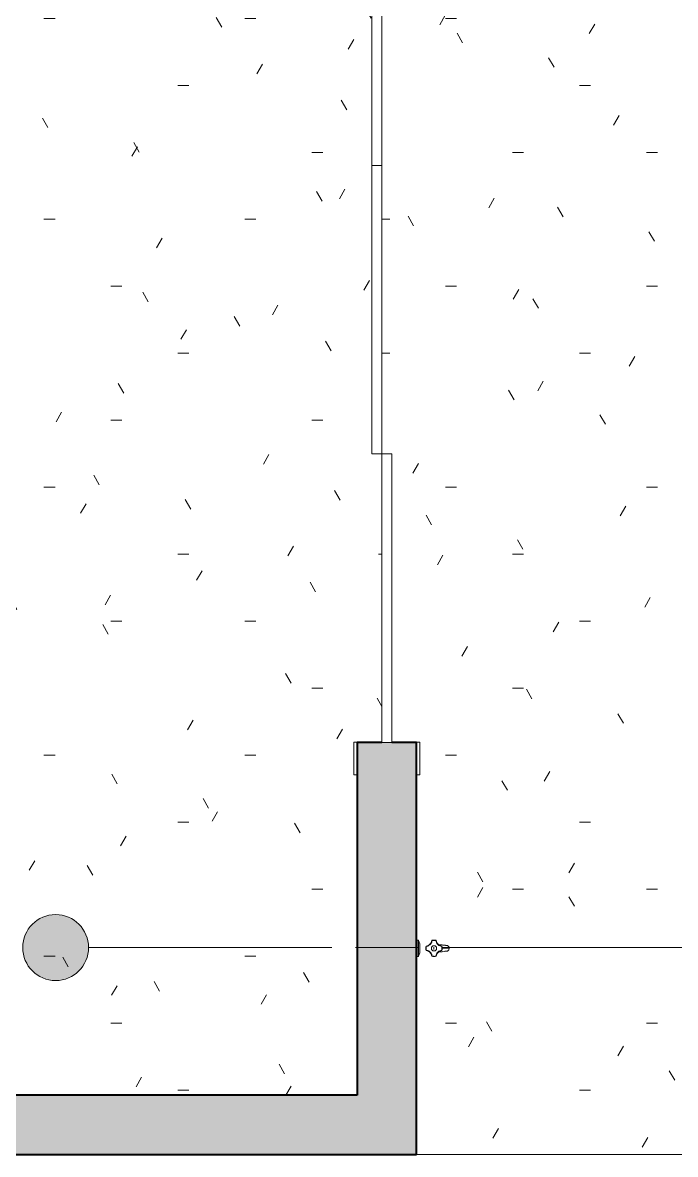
# Model space of a CAD drawing. Header units: millimetres. Extents: x -11245 to 24889, y -43080 to -3800.
# Drawn here: x 14069 to 16050, y -43070 to -39636 of the extents above; entities that cross this region are included whole.
import ezdxf

# ---------------------------------------------------------------- set-up
doc = ezdxf.new("R2010")
doc.units = ezdxf.units.MM
doc.linetypes.add('Projeção', pattern=[3.96875, 2.38125, -1.5875])
for name, color, linetype, lineweight in [('A-ANNO-NOTE', 131, 'Continuous', 9), ('A-AREA', 32, 'Continuous', 9), ('A-DOOR', 31, 'Continuous', 9), ('A-FLOR', 192, 'Continuous', 18), ('A-FLOR-PATT', 8, 'Continuous', 18), ('A-WALL', 113, 'Continuous', 18), ('A-WALL-PATT', 111, 'Continuous', 18), ('G-IMPT', 8, 'Continuous', 9), ('P-SANR-FIXT', 6, 'Continuous', 9)]:
    doc.layers.add(name, color=color, linetype=linetype, lineweight=lineweight)

# ---------------------------------------------------------------- blocks, each defined once
blk = doc.blocks.new('Porta correr 4 folhas oficina - 350 x 210-4288001-PONTOS HIDRÁULICOS GARAGEM')
at = {"layer": 'A-DOOR', "lineweight": 18}
for p, q in [((-1749, 100), (-1849, 100)), ((-1849, 100), (-1849, 90)), ((-1749, 15), (-1749, 100)), ((-1749, -100), (-1749, -15)), ((-1849, -90), (-1849, -100)), ((-1849, -100), (-1749, -100))]:
    blk.add_line(p, q, dxfattribs=at)
at = {"layer": 'A-DOOR'}
for p, q in [((0, 45), (-875, 45)), ((-875, 45), (-875, 15)), ((0, 15), (0, 45)), ((0, 45), (875, 45)), ((0, 15), (0, 45)), ((-875, 15), (-1750, 15)), ((-1750, 15), (-1750, -15)), ((-875, 15), (0, 15)), ((-875, -15), (-875, 15)), ((875, 15), (0, 15)), ((-1750, -15), (-875, -15))]:
    blk.add_line(p, q, dxfattribs=at)
blk = doc.blocks.new('Torneira 57_1152 C39 - 1152c39_3d_dwg-3886192-PONTOS HIDRÁULICOS GARAGEM')
at = {"layer": 'G-IMPT'}
for p, q in [((-25, 0), (-25, -5)), ((25, -5), (25, 0)), ((-25, -5), (-24.4, -5)), ((-25, -5), (25, -5)), ((-24.1, -6.4), (-13.9, -10.5)), ((24.1, -6.4), (-24.1, -6.4)), ((-23, -6.4), (-24.1, -6.4)), ((-13.9, -10.5), (13.9, -10.5)), ((-12.5, -10.5), (-13.9, -10.5)), ((-6.3, -29), (-0.5, -28.2)), ((13.9, -10.5), (12.5, -10.5)), ((13.9, -10.5), (24.1, -6.4)), ((24.1, -6.4), (22.9, -6.4)), ((24.4, -5), (25, -5)), ((-7.5, -55.9), (-8, -53.2)), ((-0.1, -53), (-3.1, -53)), ((3.6, -53), (0.2, -53)), ((8, -53.2), (7.5, -55.9)), ((23.4, -46.4), (23.3, -46.2)), ((23.9, -46.8), (24.2, -46.9)), ((24, -59.4), (24.2, -59.5)), ((-6.3, -77.4), (-5.8, -77.5)), ((-5.8, -77.5), (-3.5, -77.9)), ((-3.5, -77.9), (0.5, -78.2))]:
    blk.add_line(p, q, dxfattribs=at)
at = {"layer": 'G-IMPT', "flags": 128}
for points in [[(-24.1, -6.4), (-24.1, -6.4), (-24.2, -6.4), (-24.2, -6.4), (-24.3, -6.3), (-24.3, -6.3), (-24.4, -6.3), (-24.4, -6.2), (-24.5, -6.2), (-24.5, -6.1), (-24.6, -6.1), (-24.6, -6.1), (-24.6, -6), (-24.7, -6), (-24.7, -5.9), (-24.8, -5.9), (-24.8, -5.8), (-24.8, -5.8), (-24.8, -5.7), (-24.9, -5.7), (-24.9, -5.6), (-24.9, -5.6), (-24.9, -5.5), (-25, -5.4), (-25, -5.4), (-25, -5.3), (-25, -5.3), (-25, -5.2), (-25, -5.1), (-25, -5.1), (-25, -5)], [(-23.3, -46.2), (-20.6, -45.7), (-17.9, -44.9), (-15.4, -43.6), (-13.2, -42), (-11.2, -40), (-9.6, -37.8), (-8.3, -35.3), (-7.5, -32.6), (-7, -29.9)], [(-7, -29.9), (-7.4, -32.6), (-8.2, -35.1), (-9.4, -37.5), (-10.9, -39.7), (-12.7, -41.6), (-14.8, -43.2), (-17.1, -44.6), (-18.8, -45.3)], [(-7, -29.9), (-6.8, -29.4), (-6.3, -29)], [(-6.2, -29.8), (-6.8, -29.8), (-7, -29.9)], [(-6.1, -29.8), (-6.4, -29.3), (-6.3, -29)], [(-6.3, -29), (-5, -28.8), (-3.8, -28.5), (-2.5, -28.4), (-1.3, -28.3), (0, -28.2), (1.3, -28.3), (2.5, -28.4), (3.8, -28.5), (5, -28.8), (6.3, -29)], [(6.2, -29.8), (6.8, -30.1), (7, -29.9)], [(7, -29.9), (6.8, -29.4), (6.3, -29)], [(7, -29.9), (7.5, -32.7), (8.3, -35.3), (9.6, -37.8), (11.2, -40.1), (13.2, -42), (15.4, -43.6), (17.9, -44.9), (20.6, -45.7), (23.3, -46.2)], [(25, -5), (25, -5.1), (25, -5.2), (25, -5.2), (25, -5.3), (25, -5.3), (25, -5.4), (25, -5.5), (24.9, -5.5), (24.9, -5.6), (24.9, -5.6), (24.9, -5.7), (24.8, -5.7), (24.8, -5.8), (24.8, -5.8), (24.7, -5.9), (24.7, -5.9), (24.7, -6), (24.6, -6), (24.6, -6.1), (24.6, -6.1), (24.5, -6.2), (24.5, -6.2), (24.4, -6.2), (24.4, -6.3), (24.3, -6.3), (24.3, -6.3), (24.2, -6.4), (24.2, -6.4), (24.1, -6.4), (24.1, -6.4)], [(-24.2, -59.5), (-25, -53.2), (-24.3, -47.3), (-24.2, -46.9)], [(-24.2, -59.5), (-24.5, -58.3), (-24.7, -57), (-24.8, -55.7), (-24.9, -54.5), (-25, -53.2), (-24.9, -51.9), (-24.8, -50.7), (-24.7, -49.4), (-24.5, -48.2), (-24.2, -46.9)], [(-24.2, -46.9), (-23.8, -46.4), (-23.3, -46.2)], [(-23.5, -47.1), (-24, -47), (-24.2, -46.9)], [(-24.2, -53.2), (-24.2, -54.4), (-24.1, -55.7), (-23.9, -56.9), (-23.7, -58.1), (-23.4, -59.4)], [(-23.4, -59.4), (-23.9, -59.6), (-24.2, -59.5)], [(-23.4, -47.1), (-23.6, -46.5), (-23.3, -46.2)], [(-23.4, -59.4), (-20.5, -59.8), (-17.7, -60.7), (-15.1, -62.1), (-12.7, -63.8), (-10.6, -65.9), (-8.8, -68.3), (-7.5, -70.9), (-6.6, -73.7), (-6.1, -76.6)], [(-23.4, -59.4), (-23.4, -60), (-23.3, -60.2)], [(-7, -76.5), (-7.5, -73.8), (-8.3, -71.1), (-9.6, -68.7), (-11.2, -66.4), (-13.2, -64.4), (-15.4, -62.8), (-17.9, -61.5), (-20.6, -60.7), (-23.3, -60.2)], [(-8.8, -91.2), (-8.8, -90.6), (-9.1, -88.2), (-9.5, -85.3), (-10.3, -78.4), (-10.8, -72.3), (-11.3, -65.1)], [(6.1, -76.6), (6.6, -73.7), (7.5, -70.9), (8.9, -68.3), (10.6, -65.9), (12.7, -63.8), (15.1, -62.1), (17.7, -60.7), (20.5, -59.8), (23.4, -59.4)], [(23.3, -60.2), (20.6, -60.7), (17.9, -61.5), (15.4, -62.8), (13.2, -64.4), (11.2, -66.4), (9.6, -68.6), (8.3, -71.1), (7.5, -73.8), (7, -76.5)], [(8.8, -91.2), (8.8, -90.6), (9.1, -88.2), (9.5, -85.3), (10.3, -78.4), (10.8, -72.3), (11.3, -65.1)], [(23.3, -46.2), (23.8, -46.4), (24.2, -46.9)], [(23.4, -59.4), (23.9, -57.3), (24.2, -55.3), (24.3, -53.2)], [(24.2, -46.9), (24.7, -49.4), (24.9, -51.9), (24.9, -54.5), (24.7, -57), (24.2, -59.5)], [(6.3, -77.4), (5, -77.7), (3.8, -77.9), (2.5, -78), (1.3, -78.1), (0, -78.2), (-1.3, -78.1), (-2.5, -78), (-3.8, -77.9), (-5, -77.7), (-6.3, -77.4)], [(-6.1, -76.6), (-4.9, -76.9), (-3.7, -77.2), (-2.5, -77.3), (-1.2, -77.4), (0, -77.5), (1.2, -77.4), (2.5, -77.3), (3.7, -77.2), (4.9, -76.9), (6.1, -76.6)], [(6.2, -76.6), (6.8, -76.6), (7, -76.5)], [(6.2, -76.6), (6.4, -77.1), (6.3, -77.4)]]:
    blk.add_lwpolyline(points, dxfattribs=at)
at = {"layer": 'G-IMPT'}
for start, end in [(90, 180), (180, 0), (0, 90)]:
    blk.add_arc((0, -53.2), 8, start, end, dxfattribs=at)
for points in [[(-7.5, -35.5), (-7.1, -34.6), (-6.8, -33.7), (-6.6, -32.7)], [(-6.6, -32.7), (-6.4, -31.8), (-6.2, -30.8), (-6.2, -29.8)], [(6.3, -29), (6.3, -29.1), (6.4, -29.1), (6.5, -29.3), (6.4, -29.6), (6.2, -29.7), (6.2, -29.8)], [(6.2, -29.8), (6.3, -30.8), (6.4, -31.7), (6.6, -32.7)], [(6.6, -32.7), (6.9, -33.7), (7.1, -34.6), (7.5, -35.5)], [(-23.3, -60.2), (-23.3, -60.2), (-23.5, -60.2), (-23.7, -60.1), (-23.8, -60), (-24, -59.9), (-24.1, -59.7), (-24.2, -59.6), (-24.2, -59.5)], [(-23.4, -47), (-22.4, -47), (-21.5, -46.8), (-20.5, -46.6)], [(-20.5, -46.6), (-19.5, -46.4), (-18.6, -46.1), (-17.7, -45.7)], [(-17.7, -45.7), (-16.8, -45.3), (-15.9, -44.9), (-15.1, -44.4)], [(-15, -44.4), (-14.2, -43.9), (-13.4, -43.3), (-12.7, -42.6)], [(-12.7, -42.6), (-11.9, -42), (-11.2, -41.3), (-10.6, -40.5)], [(8, -53.2), (8, -52.6), (7.9, -51.4), (7.2, -49.7), (6.6, -48.6), (6.2, -48.2)], [(7.5, -35.5), (8.3, -37.3), (9.3, -39), (10.6, -40.5)], [(10.6, -40.5), (11.2, -41.3), (11.9, -42), (12.7, -42.6)], [(12.7, -42.6), (13.4, -43.3), (14.2, -43.9), (15.1, -44.4)], [(17.7, -45.7), (18.6, -46.1), (19.6, -46.4), (20.5, -46.6)], [(20.5, -46.6), (21.5, -46.8), (22.4, -47), (23.4, -47)], [(23.6, -59.9), (23.6, -60), (23.5, -60.2), (23.4, -60.2), (23.3, -60.2)], [(23.5, -47.1), (23.6, -47.8), (23.9, -49.1), (24.2, -51.2), (24.3, -52.5), (24.3, -53.2)], [(-6.1, -76.6), (-6.2, -76.7), (-6.4, -76.8), (-6.7, -76.8), (-7, -76.7), (-7, -76.6), (-7, -76.5)], [(-6.1, -76.7), (-6.1, -76.9), (-6.2, -77.2), (-6.3, -77.4), (-6.3, -77.4)], [(-1.9, -99.2), (-1.3, -99.4), (-0.6, -99.4), (0, -99.4)], [(0, -99.4), (0, -99.2), (0, -98.9), (0, -98.6)], [(9.1, -86), (8.9, -88.1), (8.7, -89.9), (8.7, -91.2)]]:
    blk.add_open_spline(points, degree=3, dxfattribs=at)
for points, knots in [([(-6.1, -29.7), (-4.5, -29.3), (-1.2, -28.8), (2.9, -29), (5.3, -29.5), (6.1, -29.7)], [0, 0, 0, 0, 0.4, 0.8, 1, 1, 1, 1]), ([(-24.2, -53.2), (-24.2, -52.4), (-24.1, -50.3), (-23.8, -48.3), (-23.5, -47.1)], [0, 0, 0, 0, 0.4, 1, 1, 1, 1]), ([(-11.3, -65.2), (-11.1, -68.3), (-10.4, -75.4), (-9.2, -84.8), (-8.7, -89.6), (-8.7, -91.2)], [0.2413771, 0.2413771, 0.2413771, 0.2413771, 0.4444444, 0.7222222, 1, 1, 1, 1]), ([(-10.6, -40.5), (-9.6, -39.4), (-8.5, -37.8), (-7.7, -36), (-7.5, -35.5)], [0.555883, 0.555883, 0.555883, 0.555883, 0.7222222, 0.7777778, 0.7777778, 0.7777778, 0.7777778]), ([(-5.9, -47.8), (-6.4, -48.3), (-7.5, -49.9), (-8, -51.9), (-8, -53.2)], [0.7, 0.7, 0.7, 0.7, 0.8, 1, 1, 1, 1]), ([(11.3, -65.2), (11.1, -68.4), (10.6, -73), (10.2, -77.1), (10, -78.5)], [0.2419625, 0.2419625, 0.2419625, 0.2419625, 0.4444444, 0.5555556, 0.5555556, 0.5555556, 0.5555556]), ([(15.1, -44.4), (15.5, -44.6), (16.4, -45.1), (17.2, -45.5), (17.7, -45.7)], [0.6673387, 0.6673387, 0.6673387, 0.6673387, 0.7222222, 0.7777778, 0.7777778, 0.7777778, 0.7777778]), ([(24.2, -59.5), (24.2, -59.6), (24.1, -59.7), (23.9, -60), (23.6, -60.2), (23.4, -60.2), (23.3, -60.2)], [0, 0, 0, 0, 0.2, 0.4, 0.7, 1, 1, 1, 1]), ([(-8.7, -91.2), (-8.7, -91.8), (-8.6, -93.1), (-7.9, -94.8), (-6.9, -96.4), (-5.3, -97.9), (-3.9, -98.6), (-3.1, -98.9)], [0, 0, 0, 0, 0.1428571, 0.2857143, 0.4285714, 0.5714286, 0.7715311, 0.7715311, 0.7715311, 0.7715311]), ([(-6.3, -77.4), (-6.2, -77.4), (-6, -77.4), (-6.1, -77.5), (-6.5, -77.3), (-6.7, -77.1), (-6.8, -77), (-7, -76.8), (-7, -76.6), (-7, -76.5)], [0, 0, 0, 0, 0.125, 0.375, 0.5, 0.625, 0.71875, 0.8125, 1, 1, 1, 1]), ([(0, -98.2), (0, -97.7), (0, -96.6), (0, -94.4), (0, -91.8), (0, -88.7), (0, -85.2), (0, -81.4), (0, -78.7), (0, -77.5)], [0.1111111, 0.1111111, 0.1111111, 0.1111111, 0.2222222, 0.3333333, 0.4444444, 0.5555556, 0.6666667, 0.7777778, 0.8717401, 0.8717401, 0.8717401, 0.8717401]), ([(0, -99.4), (1.3, -99.4), (3.3, -99), (5.5, -97.7), (7.1, -96.2), (8.4, -94), (8.7, -92.1), (8.7, -91.2)], [0, 0, 0, 0, 0.285714, 0.428571, 0.571429, 0.785714, 1, 1, 1, 1]), ([(7, -76.5), (7, -76.6), (7, -76.7), (6.8, -77), (6.6, -77.2), (6.4, -77.4), (6.3, -77.4)], [0, 0, 0, 0, 0.2, 0.4, 0.7, 1, 1, 1, 1])]:
    blk.add_open_spline(points, degree=3, knots=knots, dxfattribs=at)
blk = doc.blocks.new('Torneira 57_1152 C39 - Tipo 1-3886310-PONTOS HIDRÁULICOS GARAGEM')
at = {"extrusion": (0, 0, -1), "zscale": -1, "rotation": 180}
blk.add_blockref('Torneira 57_1152 C39 - 1152c39_3d_dwg-3886192-PONTOS HIDRÁULICOS GARAGEM', (-125.7, 171), dxfattribs=at)
blk = doc.blocks.new('CRT_ANO_Id pontos hidráulicos - CRT_ANO_Id pontos hidráulicos-4987374-PONTOS HIDRÁULICOS GARAGEM')
at = {"layer": 'A-ANNO-NOTE'}
h = blk.add_hatch(color=256, dxfattribs=at)
edge = h.paths.add_edge_path()
edge.add_arc((6, 0), 1, 0, 180)
edge.add_arc((6, 0), 1, 180, 360)
at = {"layer": 'A-ANNO-NOTE', "linetype": 'Projeção'}
blk.add_line((0, 0), (-5, 0), dxfattribs=at)
at = {"layer": 'A-ANNO-NOTE'}
blk.add_line((0, 0), (5, 0), dxfattribs=at)
for start, end in [(360, 180), (180, 360)]:
    blk.add_arc((6, 0), 1, start, end, dxfattribs=at)
blk = doc.blocks.new('CRT_ANO_Id pontos hidráulicos - CRT_ANO_Id pontos hidráulicos-4987487-PONTOS HIDRÁULICOS GARAGEM')
at = {"layer": 'A-ANNO-NOTE'}
h = blk.add_hatch(color=256, dxfattribs=at)
edge = h.paths.add_edge_path()
edge.add_arc((6, 0), 1, 0, 180)
edge.add_arc((6, 0), 1, 180, 360)
at = {"layer": 'A-ANNO-NOTE', "linetype": 'Projeção'}
blk.add_line((0, 0), (-5, 0), dxfattribs=at)
at = {"layer": 'A-ANNO-NOTE'}
blk.add_line((0, 0), (5, 0), dxfattribs=at)
for start, end in [(0, 180), (180, 360)]:
    blk.add_arc((6, 0), 1, start, end, dxfattribs=at)

msp = doc.modelspace()

# ---------------------------------------------------------------- hatches: boundary and pattern name
at = {"layer": 'A-FLOR-PATT', "lineweight": 9}
h = msp.add_hatch(dxfattribs=at)
h.set_pattern_fill('FP_1', color=9, style=0, pattern_type=2)
h.set_pattern_definition([(0, (60868.92, 0), (812.8, 203.2), [33.528, -576.072, 33.528, -576.072, -3251.2]), (0, (60868.92, 0), (812.8, 203.2), [-1219.2, 33.528, -1185.672, 33.528, -576.072, -1422.4]), (0, (60868.92, 0), (812.8, 203.2), [-3048, 33.528, -372.872, 33.528, -982.472]), (120, (61173.72, 101.6), (-582.37636, 602.30545), [33.528, -576.072, 33.528, -576.072, -3251.2]), (120, (61173.72, 101.6), (-582.37636, 602.30545), [-1219.2, 33.528, -1185.672, 33.528, -576.072, -1422.4]), (120, (61173.72, 101.6), (-582.37636, 602.30545), [-3048, 33.528, -372.872, 33.528, -982.472]), (240, (61275.32, 508), (-230.42364, -805.50545), [33.528, -576.072, 33.528, -576.072, -3251.2]), (240, (61275.32, 508), (-230.42364, -805.50545), [-1219.2, 33.528, -1185.672, 33.528, -576.072, -1422.4]), (240, (61275.32, 508), (-230.42364, -805.50545), [-3048, 33.528, -372.872, 33.528, -982.472])])
h.paths.add_polyline_path([(15159.3, -39194.7), (15159.3, -38320.7), (15074.3, -38319.7), (15074.3, -38220.7), (15084.3, -38220.7), (15084.3, -37249.7), (14884.3, -37249.7), (14884.3, -37259.7), (12284.3, -37259.7), (12284.3, -37249.7), (12084.3, -37249.7), (12084.3, -42889.7), (15084.3, -42889.7), (15084.3, -41918.7), (15074.3, -41918.7), (15074.3, -41818.7), (15159.3, -41818.7), (15159.3, -40944.7), (15129.3, -40944.7), (15129.3, -39194.7)])
h.paths.add_polyline_path([(21264.3, -43069.7), (21264.3, -41379.7), (21254.3, -41379.7), (21254.3, -41324.7), (21255.8, -41321.1), (21259.3, -41319.7), (21414.3, -41319.7), (21414.3, -41329.7), (21449.3, -41329.7), (21452.8, -41331.1), (21454.3, -41334.7), (21454.3, -41379.7), (21444.3, -41379.7), (21444.3, -42879.7), (24444.3, -42879.7), (24444.3, -40429.7), (21444.3, -40429.7), (21444.3, -40479.7), (21454.3, -40479.7), (21454.3, -40524.7), (21452.8, -40528.2), (21449.3, -40529.7), (22244.3, -40529.7), (22244.3, -40559.7), (21444.3, -40559.7), (21444.3, -40529.7), (21414.3, -40529.7), (21414.3, -40539.7), (21259.3, -40539.7), (21255.8, -40538.2), (21254.3, -40534.7), (21254.3, -40479.7), (21264.3, -40479.7), (21264.3, -40048.7), (21254.3, -40048.7), (21254.3, -39948.7), (21264.3, -39948.7), (21264.3, -37550.7), (21254.3, -37549.7), (21254.3, -37469.7), (15264.3, -37469.7), (15264.3, -38220.7), (15274.3, -38220.7), (15274.3, -38320.7), (15189.3, -38320.7), (15189.3, -39194.7), (15159.3, -39194.7), (15159.3, -40944.7), (15189.3, -40944.7), (15189.3, -41818.7), (15274.3, -41819.7), (15274.3, -41918.7), (15264.3, -41918.7), (15264.3, -42421.3), (15266.8, -42419.6), (15269.3, -42421.3), (15269.3, -42424.4), (15270.7, -42424.4), (15271.8, -42425.2), (15274.8, -42432.8), (15306.9, -42432), (15310, -42426.9), (15312.1, -42422.7), (15314.1, -42421), (15317.8, -42424.1), (15321.2, -42420.7), (15325, -42426.9), (15329.5, -42433.3), (15331.5, -42433.7), (15360.6, -42437.8), (15360.9, -42438.9), (15361.9, -42439.2), (15360.9, -42444.6), (15362.9, -42445.3), (15362.9, -42447), (15360.9, -42449), (15361.9, -42450.1), (15359.3, -42451.9), (15350.5, -42453.7), (15328.1, -42457.3), (15324.4, -42464.4), (15322.7, -42468.3), (15315.4, -42468.8), (15311.4, -42468.1), (15309.4, -42461.2), (15306, -42456.4), (15274.6, -42457.6), (15270.7, -42464.1), (15269.3, -42464.9), (15269.3, -42468), (15266.8, -42469.7), (15264.3, -42468), (15264.3, -43069.7), (18204.7, -43069.7)])
h.paths.add_polyline_path([(15317.5, -42444.6), (15316.5, -42441.6), (15315.3, -42443.8), (15316, -42444)])
h.paths.add_polyline_path([(15317.5, -42448.7), (15316.8, -42445.2), (15314.3, -42445.8), (15316.8, -42448.1)])
h.paths.add_polyline_path([(15362.5, -42444.6), (15362.5, -42442.3), (15363.5, -42442.7), (15362.9, -42444)])
h.paths.add_polyline_path([(17064.3, -41949.7), (16997, -41947.8), (16913.1, -41940.4), (16835, -41930.3), (16829.5, -41928.3), (16827.9, -41924.4), (16783.8, -41917.1), (16672.9, -41895.6), (16606.6, -41861), (16581, -41847.3), (16545.6, -41825.4), (16491, -41784.4), (16441.6, -41741.1), (16397.3, -41694.1), (16346.7, -41628), (16301.9, -41567.4), (16276, -41529.4), (16265.6, -41511.3), (16254.2, -41484.8), (16237.9, -41433.2), (16229, -41396.2), (16223.8, -41362.8), (16221.4, -41337), (16216.7, -41244.1), (16215, -41127.2), (16215.6, -40963.7), (16218.6, -40862.9), (16222.6, -40805.8), (16226.7, -40771.5), (16235, -40720.9), (16235.2, -40719.4), (16235.7, -40706.5), (16237.8, -40701.2), (16239.3, -40699.2), (16240.9, -40682.5), (16241.8, -40662.1), (16241.8, -40660.9), (16240.6, -40658.7), (16238.1, -40543.1), (16220.7, -40524.4), (16199.6, -40497.4), (16195.3, -40488), (16185.7, -40458.2), (16166, -40443.2), (16153.4, -40432.4), (16134.3, -40412.9), (16117.7, -40389.7), (16099.3, -40357.3), (16093.6, -40343.9), (16094.7, -40326.2), (16238.7, -40400), (16239.8, -39009.6), (16239.5, -38963), (16230.8, -38917), (16221.2, -38841.6), (16218.4, -38798.2), (16216.3, -38739.4), (16214.9, -38611.9), (16215.8, -38489.3), (16219, -38412.8), (16220.9, -38399.2), (16222.9, -38386.2), (16225.8, -38358.4), (16230.8, -38321.5), (16239.6, -38282.4), (16262.7, -38222.4), (16282.9, -38183.6), (16302.9, -38150.1), (16324.9, -38121.3), (16338.3, -38107), (16369.7, -38085.1), (16468.9, -38027.6), (16506.2, -38009.9), (16568.4, -37987.1), (16602.1, -37976.4), (16628.7, -37969.9), (16676.4, -37964.8), (16769.2, -37960.6), (17064.3, -37951.1), (17180.6, -37954.3), (17463.6, -37965.5), (17507, -37971.6), (17538.8, -37980), (17602.3, -38002.3), (17638, -38016.7), (17679.3, -38038.6), (17769.1, -38091.2), (17792.7, -38109.3), (17810.9, -38130.1), (17829.9, -38156.5), (17851.5, -38194), (17872.2, -38236.5), (17884.5, -38269.8), (17891.5, -38291.9), (17900.5, -38338.6), (17910.6, -38432.9), (17913.1, -38501), (17913.6, -38647.7), (17911.9, -38751.4), (17908.2, -38833.2), (17902.2, -38886.9), (17890.9, -38954.3), (17888.2, -38973.1), (17889.9, -39148.1), (17889.9, -39374.7), (17889.9, -40400.6), (17987.5, -40350.2), (18034.1, -40326.5), (18034.8, -40330.2), (18034.4, -40346.2), (18027.3, -40361.1), (18007.3, -40395.7), (17986.1, -40422), (17963.6, -40442.5), (17941, -40461), (17932.5, -40490.8), (17922.9, -40506.6), (17889.7, -40544.6), (17888.5, -40694.1), (17890.8, -40701.2), (17892.2, -40702.8), (17893.5, -40714.3), (17893.7, -40721.3), (17898.6, -40748.4), (17906.5, -40811.3), (17910, -40862.9), (17912.3, -40926.1), (17913.7, -41054.2), (17912.8, -41200.3), (17909.8, -41300.8), (17905, -41361.1), (17898.1, -41404.4), (17887, -41445.8), (17881.2, -41464.9), (17867.4, -41502), (17854.3, -41526.7), (17828.2, -41565.4), (17781.9, -41628), (17719.2, -41708.1), (17670.6, -41756.4), (17613.8, -41803.1), (17565.6, -41836.7), (17522, -41861), (17456.5, -41895.1), (17449.2, -41897.9), (17440.9, -41899.8), (17424.1, -41902.9), (17299.4, -41925.7), (17299.1, -41928.3), (17233.9, -41938.3), (17166, -41945.2), (17096.1, -41949.3), (17092.7, -41949.3)])
h.paths.add_polyline_path([(19664.3, -41949.7), (19597, -41947.8), (19513.1, -41940.4), (19436.1, -41930.5), (19429.5, -41928.3), (19427.9, -41924.4), (19384.1, -41917.2), (19272.9, -41895.6), (19206.6, -41861), (19181, -41847.3), (19145.6, -41825.4), (19091, -41784.4), (19041.6, -41741.1), (18997.3, -41694.1), (18946, -41627), (18901.9, -41567.4), (18876.9, -41530.8), (18865.6, -41511.3), (18854.2, -41484.8), (18837.9, -41433.2), (18829, -41396.2), (18823.8, -41362.8), (18821.4, -41337), (18817.2, -41263.5), (18815, -41127.2), (18815.6, -40963.7), (18818.6, -40862.9), (18822.6, -40805.1), (18826.7, -40771.5), (18835, -40720.9), (18835.2, -40719.4), (18835.7, -40706.5), (18837.8, -40701.2), (18839.3, -40699.2), (18840.9, -40682.5), (18841.8, -40662.1), (18841.8, -40660.9), (18840.6, -40658.7), (18838.1, -40543.1), (18820.7, -40524.4), (18799.6, -40497.4), (18795.3, -40488), (18785.7, -40458.2), (18772.6, -40448.4), (18753.4, -40432.4), (18734.3, -40412.9), (18717.7, -40389.7), (18699.3, -40357.3), (18693.6, -40343.9), (18694.7, -40326.2), (18838.7, -40400), (18839.8, -39009.6), (18839.5, -38963), (18830.8, -38917), (18821.2, -38841.6), (18818.4, -38798.2), (18816.3, -38739.4), (18814.9, -38618.2), (18815.8, -38489.3), (18819, -38412.8), (18820.9, -38399.2), (18822.9, -38386.2), (18825.8, -38358.4), (18830.8, -38321.5), (18839.6, -38282.4), (18862.7, -38222.4), (18882.9, -38183.6), (18902.9, -38150.1), (18924.9, -38121.3), (18938.3, -38107), (18969.7, -38085.1), (19068.9, -38027.6), (19106.2, -38009.9), (19167.7, -37987.4), (19202.1, -37976.4), (19228.7, -37969.9), (19276.4, -37964.8), (19378.4, -37960.3), (19664.3, -37951.1), (19780.6, -37954.3), (20063.6, -37965.5), (20107, -37971.6), (20138.8, -37980), (20202.3, -38002.3), (20238, -38016.7), (20279.3, -38038.6), (20369.1, -38091.2), (20392.7, -38109.3), (20410.9, -38130.1), (20429.9, -38156.5), (20451.5, -38194), (20472.2, -38236.5), (20484.5, -38269.8), (20491.5, -38291.9), (20500.5, -38338.6), (20510.6, -38432.9), (20513.1, -38501), (20513.6, -38647.7), (20511.9, -38751.4), (20508.2, -38833.2), (20502.2, -38886.9), (20491.1, -38953.3), (20488.2, -38973.1), (20489.7, -39119.2), (20489.9, -39374.7), (20490.4, -40400.4), (20587.5, -40350.2), (20634.1, -40326.5), (20634.8, -40330.2), (20634.4, -40346.2), (20627.3, -40361.1), (20607.3, -40395.7), (20586.1, -40422), (20563.6, -40442.5), (20541, -40461), (20532.5, -40490.8), (20522.9, -40506.6), (20489.7, -40544.6), (20488.5, -40694.1), (20490.8, -40701.2), (20492.2, -40702.8), (20493.5, -40714.3), (20493.7, -40721.3), (20498.6, -40748.4), (20506.5, -40811.3), (20510, -40862.9), (20512.3, -40926.1), (20513.7, -41057.5), (20512.8, -41200.3), (20509.8, -41300.8), (20505, -41361.1), (20498.1, -41404.4), (20487, -41445.8), (20481.2, -41464.9), (20467.4, -41502), (20454.3, -41526.7), (20428.2, -41565.4), (20381.9, -41628), (20319.2, -41708.1), (20270.6, -41756.4), (20213.8, -41803.1), (20165.6, -41836.7), (20125.7, -41859.2), (20056.5, -41895.1), (20049.2, -41897.9), (20040.9, -41899.8), (20024.1, -41902.9), (19899.4, -41925.7), (19899.1, -41928.3), (19833.9, -41938.3), (19766, -41945.2), (19696.1, -41949.3), (19687.3, -41949.4)])
h.paths.add_polyline_path([(16250.9, -40650.7), (16253.8, -40649.1), (16251.6, -40650.2), (16251.1, -40650.5)])
h.paths.add_polyline_path([(16249.5, -40653.9), (16251.6, -40651.2), (16250.4, -40651.1), (16248.4, -40653.9), (16249.1, -40653.9)])
h.paths.add_polyline_path([(18850.9, -40650.7), (18853.8, -40649.1), (18851.6, -40650.2), (18851.1, -40650.6)])
h.paths.add_polyline_path([(18849.5, -40653.9), (18851.6, -40651.2), (18850.4, -40651.1), (18848.4, -40653.9), (18849.1, -40653.9)])
h.paths.add_polyline_path([(22158.4, -40249.7), (24444.3, -40249.7), (24444.3, -40049.7), (24434.3, -40049.7), (24434.3, -37449.7), (24444.3, -37449.7), (24444.3, -37249.7), (24244.3, -37249.7), (24244.3, -37259.7), (21644.3, -37259.7), (21644.3, -37249.7), (21444.3, -37249.7), (21444.3, -37450.7), (21454.3, -37450.7), (21454.3, -37550.7), (21444.3, -37550.7), (21444.3, -39948.7), (21454.3, -39949.7), (21454.3, -40048.7), (21444.3, -40048.7), (21444.3, -40249.7), (21876.3, -40249.7)])
h.paths.add_polyline_path([(18843.9, -39636.8), (18844.3, -39635.8), (18843.9, -39632.4), (18843.1, -39633.3), (18843.6, -39636.6), (18843.7, -39636.8)])
h.paths.add_polyline_path([(16244.2, -39636.8), (16244.4, -39635.1), (16243.9, -39632.4), (16243.1, -39633.3), (16243.6, -39636.6), (16244.1, -39636.8)])
h.paths.add_polyline_path([(20484.7, -39636.8), (20486, -39635.8), (20484.5, -39632.7), (20484, -39634.5), (20484.5, -39636.8)])
h.paths.add_polyline_path([(17884.9, -39636.8), (17885.9, -39635.4), (17884.5, -39632.7), (17884, -39634.5), (17884.7, -39636.8)])
at = {"layer": 'A-WALL-PATT'}
h = msp.add_hatch(color=256, dxfattribs=at)
h.paths.add_polyline_path([(15084.3, -43069.7), (15264.3, -43069.7), (15264.3, -41819.7), (15084.3, -41819.7), (15084.3, -42889.7)])
h.paths.add_polyline_path([(15084.3, -38319.7), (15264.3, -38319.7), (15264.3, -37249.7), (15084.3, -37249.7), (15084.3, -37768.3)])
msp.add_hatch(color=256, dxfattribs=at).paths.add_polyline_path([(14250.9, -43069.7), (15084.3, -43069.7), (15084.3, -42889.7), (11904.3, -42889.7), (11904.3, -43069.7)])

# ---------------------------------------------------------------- linework, layer by layer
at = {"layer": 'A-AREA'}
msp.add_line((15264.3, -43069.7), (21264.3, -43069.7), dxfattribs=at)
at = {"layer": 'A-FLOR'}
msp.add_line((15264.3, -43069.7), (21264.3, -43069.7), dxfattribs=at)
at = {"layer": 'A-WALL', "lineweight": 40}
for p, q in [((15084.3, -41819.7), (15084.3, -42889.7)), ((15159.3, -41819.7), (15084.3, -41819.7)), ((15264.3, -41819.7), (15189.3, -41819.7)), ((15264.3, -43069.7), (15264.3, -41819.7)), ((15084.3, -42889.7), (12084.3, -42889.7)), ((11904.3, -43069.7), (15264.3, -43069.7))]:
    msp.add_line(p, q, dxfattribs=at)

# ---------------------------------------------------------------- block references
at = {"layer": 'A-ANNO-NOTE', "xscale": 100, "yscale": 100, "zscale": 100, "rotation": 180}
msp.add_blockref('CRT_ANO_Id pontos hidráulicos - CRT_ANO_Id pontos hidráulicos-4987487-PONTOS HIDRÁULICOS GARAGEM', (14768.9, -42442.4), dxfattribs=at)
at = {"layer": 'A-ANNO-NOTE', "xscale": 100, "yscale": 100, "zscale": 100}
msp.add_blockref('CRT_ANO_Id pontos hidráulicos - CRT_ANO_Id pontos hidráulicos-4987374-PONTOS HIDRÁULICOS GARAGEM', (15579.7, -42442.4), dxfattribs=at)
at = {"layer": 'A-DOOR', "rotation": 89.9999999999999}
msp.add_blockref('Porta correr 4 folhas oficina - 350 x 210-4288001-PONTOS HIDRÁULICOS GARAGEM', (15174.3, -40069.7), dxfattribs=at)
at = {"layer": 'P-SANR-FIXT', "color": 7, "rotation": 269.9999999999999}
msp.add_blockref('Torneira 57_1152 C39 - Tipo 1-3886310-PONTOS HIDRÁULICOS GARAGEM', (15093.3, -42318.9), dxfattribs=at)

doc.saveas('drawing.dxf')
